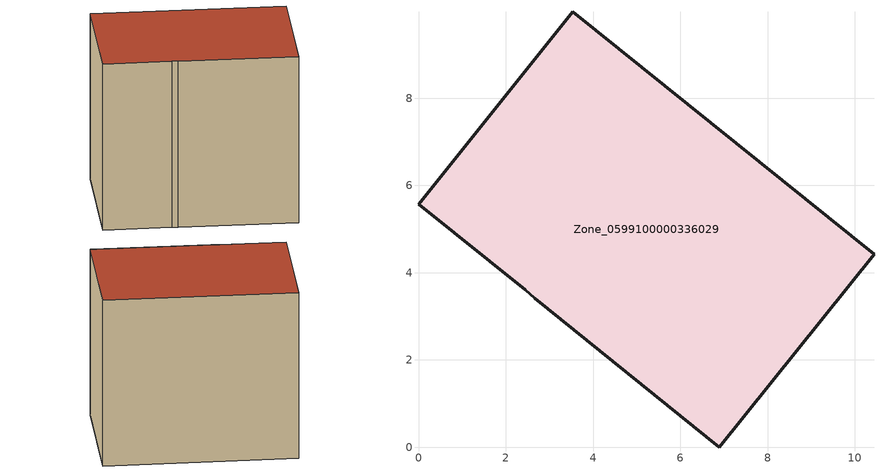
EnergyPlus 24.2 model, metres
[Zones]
Zone_0599100000336029
 floor ground (C_G): 2.66,3.42 2.45,3.61 0,5.57 3.54,9.98 10.44,4.42 6.89,0 z0.52
 wall outside (C_F): 10.44,4.42 3.54,9.98 0,5.57 2.45,3.61 2.66,3.42 6.89,0 10.44,4.42 z0.52:8.69
 roof outside (C_R): 2.45,3.61 2.66,3.42 6.89,0 10.44,4.42 3.54,9.98 0,5.57 z8.69
[BUILDING]
Pand.0599100000336029: North Axis=0; Terrain=City; Loads Convergence Tolerance Value=0.04; Temperature Convergence Tolerance Value=0.4; Solar Distribution=FullExterior; Maximum Number of Warmup Days=25; Minimum Number of Warmup Days=1
[Site:Location]
Rotterdam.The.Hague.AP_ZH_NLD Design_Conditions: Latitude=51.96; Longitude=4.45; Time Zone=1; Elevation=-4.5
[SITE:GROUNDTEMPERATURE:BUILDINGSURFACE]
18, 18, 18, 18, 18, 18, 18, 18, 18, 18, 18, 18
[MATERIAL] Thermal Absorptance=0.9; Solar Absorptance=0.7; Visible Absorptance=0.7
Name | Roughness | Thickness | Conductivity | Density | Specific Heat
G.TC.1975-1991 | MediumSmooth | 0.15 | 0.288461 | 540 | 1210
F.TC.1975-1991 | Rough | 0.3 | 0.230769 | 1920 | 840
R.TC.1975-1991 | MediumRough | 0.2 | 0.153846 | 1500 | 1000
[CONSTRUCTION]
C_G: G.TC.1975-1991
C_F: F.TC.1975-1991
C_R: R.TC.1975-1991
[ZONE]
Zone_0599100000336029: Type=1; Multiplier=1; Ceiling Height=Autocalculate; Volume=Autocalculate; Floor Area=autocalculate; Part of Total Floor Area=Yes
[ZONEINFILTRATION:DESIGNFLOWRATE]
Infil_Zone_0599100000336029: Zone or ZoneList or Space or SpaceList=Zone_0599100000336029; Schedule=AlwaysOn; Design Flow Rate Calculation Method=Flow/Area; Flow Rate per Floor Area=0.003; Constant Term Coefficient=1; Temperature Term Coefficient=0; Velocity Term Coefficient=0; Velocity Squared Term Coefficient=0
[HVACTEMPLATE:ZONE:IDEALLOADSAIRSYSTEM]
Zone_0599100000336029: Maximum Heating Supply Air Temperature=50; Minimum Cooling Supply Air Temperature=13; Maximum Heating Supply Air Humidity Ratio=0.0156; Minimum Cooling Supply Air Humidity Ratio=0.0077; Heating Limit=NoLimit; Cooling Limit=NoLimit; Dehumidification Control Type=ConstantSensibleHeatRatio; Cooling Sensible Heat Ratio=0.7; Dehumidification Setpoint=60; Humidification Control Type=None; Humidification Setpoint=30; Outdoor Air Method=None; Outdoor Air Flow Rate per Person=0.00944; Outdoor Air Flow Rate per Zone Floor Area=0; Outdoor Air Flow Rate per Zone=0; Demand Controlled Ventilation Type=None; Outdoor Air Economizer Type=NoEconomizer; Heat Recovery Type=None; Sensible Heat Recovery Effectiveness=0.7; Latent Heat Recovery Effectiveness=0.65
[ZONECONTROL:THERMOSTAT]
ThermostatControl_Zone_0599100000336029: Zone or ZoneList=Zone_0599100000336029; Control Type Schedule=DualSetpointControlType; Control 1=Thermostat_Zone_0599100000336029; Temperature Difference Between Cutout And Setpoint=0
[THERMOSTATSETPOINT:DUALSETPOINT]
Thermostat_Zone_0599100000336029: Heating Setpoint Temperature Schedule=HeatingSetpoint_Zone_0599100000336029; Cooling Setpoint Temperature Schedule=CoolingSetpoint_Zone_0599100000336029
[SCHEDULE:COMPACT]
HeatingSetpoint_Zone_0599100000336029: Through: 12/31, For: AllDays, Until: 24:00, 21
CoolingSetpoint_Zone_0599100000336029: Through: 12/31, For: AllDays, Until: 24:00, 24
DualSetpointControlType: Through: 12/31, For: AllDays, Until: 24:00, 4
AlwaysOn: Through: 12/31, For: AllDays, Until: 24:00, 1
